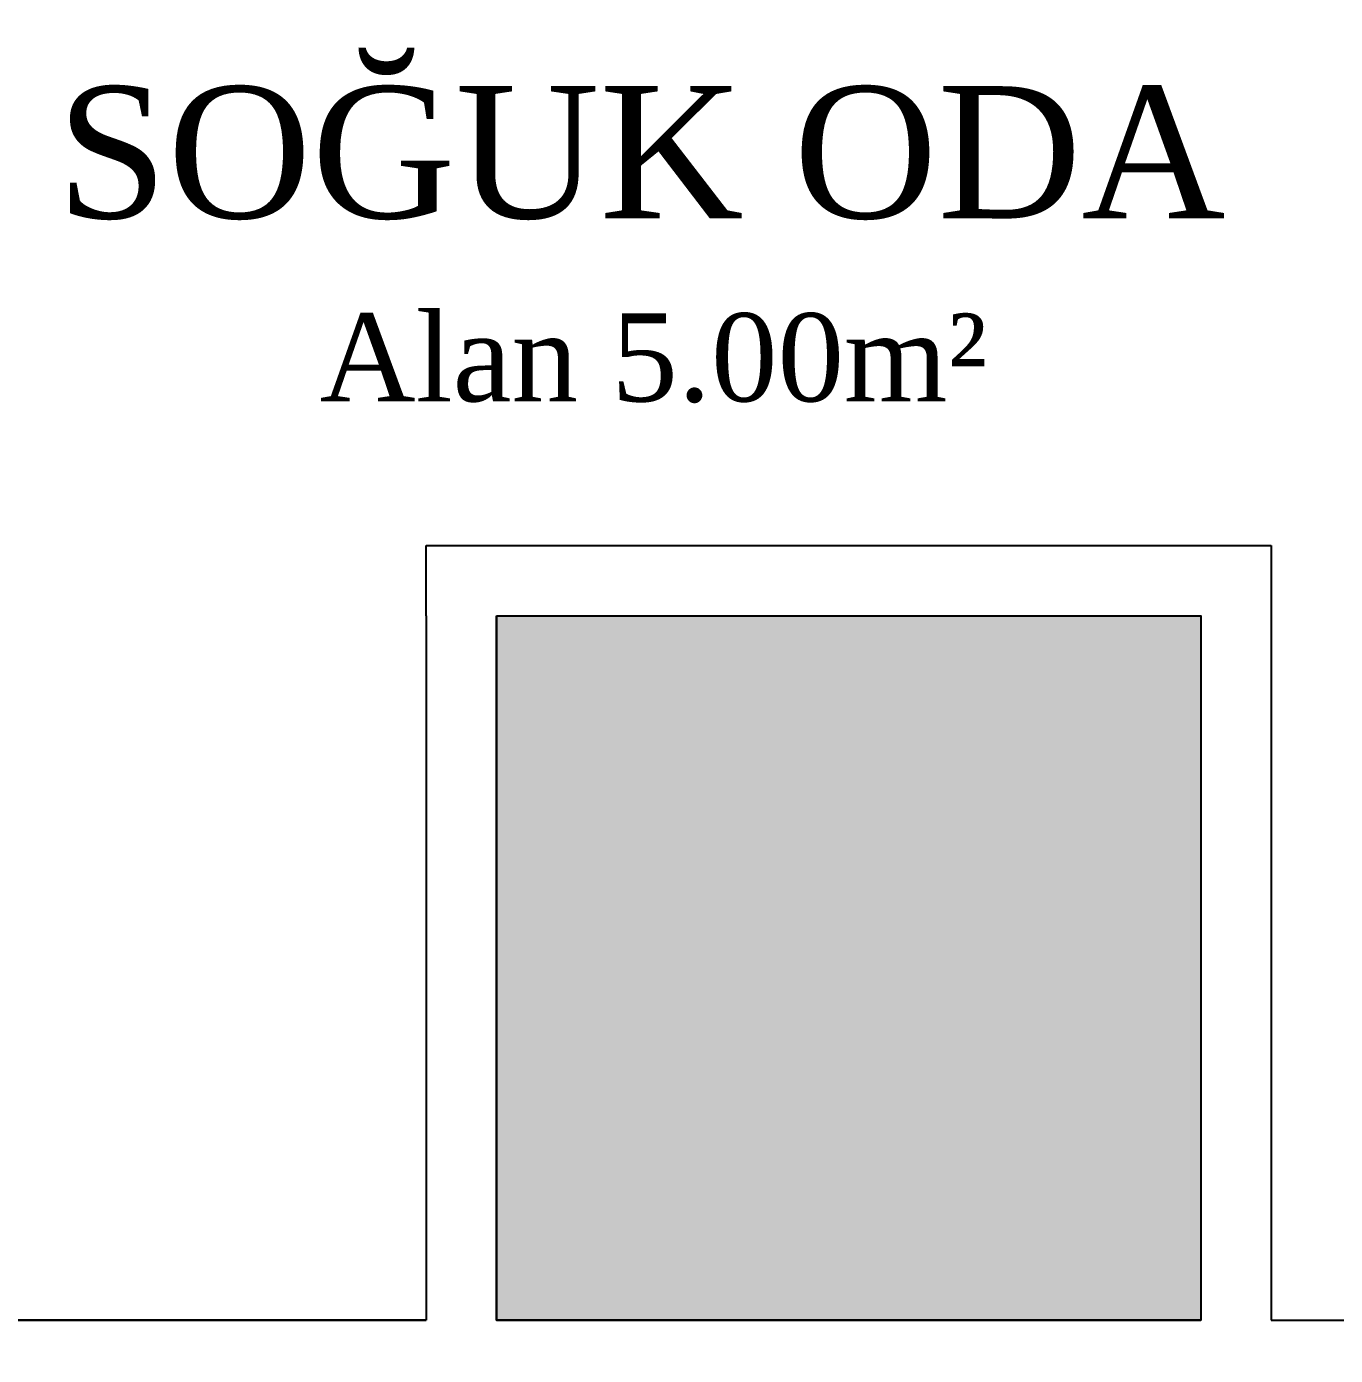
# Model space of a CAD drawing. Header units: millimetres. Extents: x -29311 to -3405, y 28913 to 42880.
# Drawn here: x -6015.5 to -5866.8, y 40278.8 to 40429.7 of the extents above; entities that cross this region are included whole.
import ezdxf
from ezdxf.enums import TextEntityAlignment as Align

# ---------------------------------------------------------------- set-up
doc = ezdxf.new("R2010")
doc.units = ezdxf.units.MM
for name, color, linetype in [('A-BA', 1, 'Continuous'), ('A-YAZI', 136, 'Continuous'), ('Duvar-200 cm', 7, 'Continuous')]:
    doc.layers.add(name, color=color, linetype=linetype)
doc.layers.add('s-depo', color=140, linetype='Continuous', lineweight=25)
doc.layers.add('tarama-betonarme', color=252, linetype='Continuous', lineweight=13)
doc.styles.add('YAZ-50', font='times.ttf', dxfattribs={"width": 0.9})

msp = doc.modelspace()

# ---------------------------------------------------------------- hatches: boundary and pattern name
at = {"layer": 'tarama-betonarme'}
h = msp.add_hatch(dxfattribs=at)
h.set_pattern_fill('ANSI35', color=256, scale=25, style=0)
h.set_pattern_definition([(45, (-57572.966, 54657.0166), (-4.4194174, 4.4194174), []), (45, (-57568.547, 54657.0166), (-4.4194174, 4.4194174), [7.8125, -1.5625, 0, -1.5625])])
h.paths.add_polyline_path([(-6874.41, 40282.77), (-6570.41, 40282.77), (-6570.41, 40317.77), (-6874.41, 40317.77)])
h.paths.add_polyline_path([(-6384.41, 39847.77), (-6349.41, 39847.77), (-6349.41, 40317.77), (-6384.41, 40317.77)])
h.paths.add_polyline_path([(-5962.14, 40362.77), (-5882.14, 40362.77), (-5882.14, 40282.77), (-5962.14, 40282.77)])
h.paths.add_polyline_path([(-5962.14, 39927.77), (-5882.14, 39927.77), (-5882.14, 39847.77), (-5962.14, 39847.77)])
h.paths.add_polyline_path([(-6677.64, 41178.15), (-6597.64, 41178.15), (-6597.64, 41098.15), (-6677.64, 41098.15)])

# ---------------------------------------------------------------- linework, layer by layer
at = {"layer": 'A-BA'}
msp.add_lwpolyline([(-5962.14, 40362.77), (-5882.14, 40362.77), (-5882.14, 40282.77), (-5962.14, 40282.77)], close=True, dxfattribs=at)
msp.add_lwpolyline([(-5962.14, 40362.77), (-5882.14, 40362.77), (-5882.14, 40282.77), (-5962.14, 40282.77)], close=True, dxfattribs=at)
at = {"layer": 'Duvar-200 cm'}
for p, q in [((-5962.14, 40362.76), (-5962.14, 40282.77)), ((-5882.14, 40362.76), (-5882.14, 40282.77))]:
    msp.add_line(p, q, dxfattribs=at)
at = {"layer": 's-depo', "linetype": 'Continuous'}
for p, q in [((-5970.14, 40362.76), (-5970.14, 40370.76)), ((-5970.14, 40370.76), (-5874.14, 40370.76)), ((-5874.14, 40370.76), (-5874.14, 40362.76)), ((-5970.14, 40362.76), (-5970.14, 40282.77)), ((-5874.14, 40362.76), (-5874.14, 40282.77)), ((-5970.14, 40282.77), (-6102.14, 40282.77))]:
    msp.add_line(p, q, dxfattribs=at)
for points in [[(-6102.14, 40282.77), (-6102.14, 40282.77), (-5970.14, 40282.77)], [(-5962.14, 40282.77), (-5882.14, 40282.77)], [(-5874.14, 40282.77), (-5728.29, 40282.77)]]:
    msp.add_lwpolyline(points, dxfattribs=at)

# ---------------------------------------------------------------- texts
at = {"layer": 'A-YAZI', "style": 'YAZ-50'}
for s, height, p in [('SOĞUK ODA', 15, (-5945.73, 40407.93)), ('Alan 5.00m²', 10, (-5944.32, 40387.13))]:
    msp.add_text(s, height=height, dxfattribs=at).set_placement(p, align=Align.CENTER)

doc.saveas('drawing.dxf')
